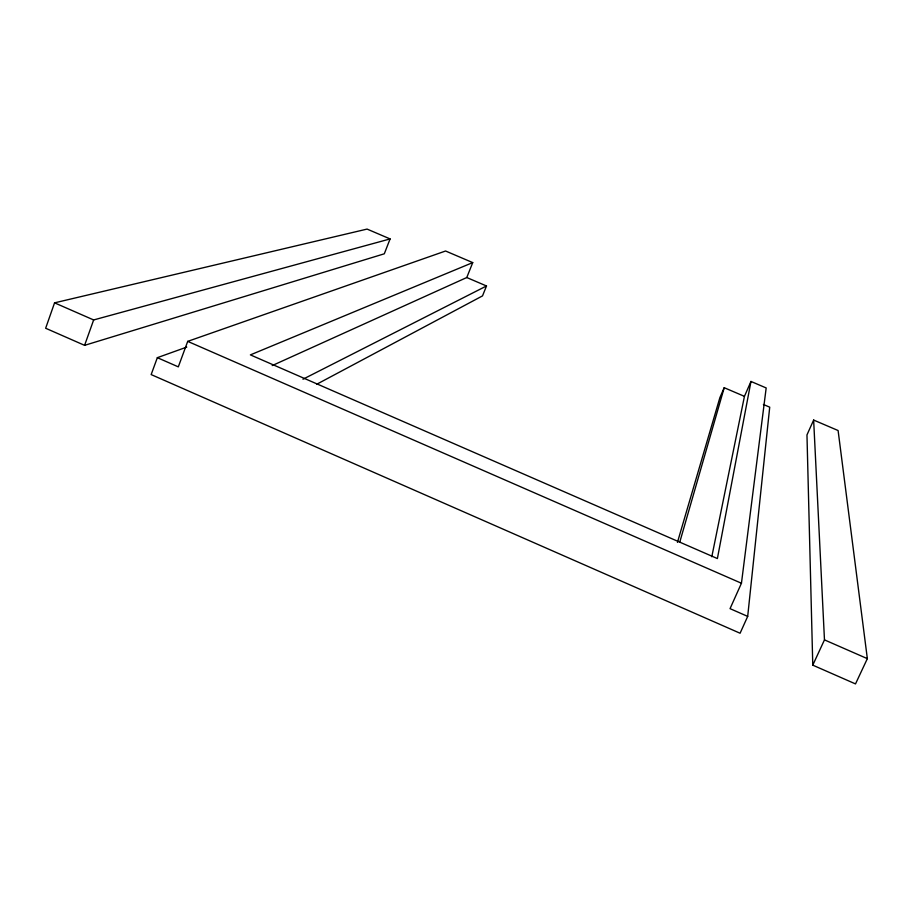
<?xml version="1.0" encoding="UTF-8"?>
<svg xmlns="http://www.w3.org/2000/svg" width="913" height="913" viewBox="0 0 913 913"><rect width="100%" height="100%" fill="white"/><g stroke="black" fill="none" stroke-linecap="round" stroke-linejoin="round"><path stroke-width="1.37" d="M186.754 347.1L157.344 357.668L151.159 374.581L740.089 633.234L747.69 616.389L769.716 407.175L763.394 404.47M747.69 616.389L730.046 608.651L741.447 583.247L766.178 387.945L750.977 381.451L744.437 396.356L711.798 556.759M750.977 381.451L717.39 558.562L250.402 354.883L472.729 262.602L466.771 277.529L272.2 365.577M679.717 542.311L724.214 387.705L744.437 396.356M677.446 542.368L719.889 397.612L724.214 387.705M54.563 302.842L45.65 328.246L84.589 345.342L384.305 253.803L390.091 238.921L367.083 229.083L54.563 302.842L93.651 319.949L390.091 238.921M84.589 345.342L93.651 319.949M472.729 262.602L445.578 251.007L187.713 341.371L178.309 366.866L157.344 357.668M466.771 277.529L486.503 285.974L482.509 295.892L316.606 384.316M813.643 420.06L806.966 434.919L812.775 665.155L855.504 683.917L867.35 658.65L838.1 430.525L813.643 420.06L824.473 639.876L812.775 665.155M302.968 379.226L486.503 285.974M187.713 341.371L741.447 583.247M824.473 639.876L867.35 658.65"/></g></svg>
